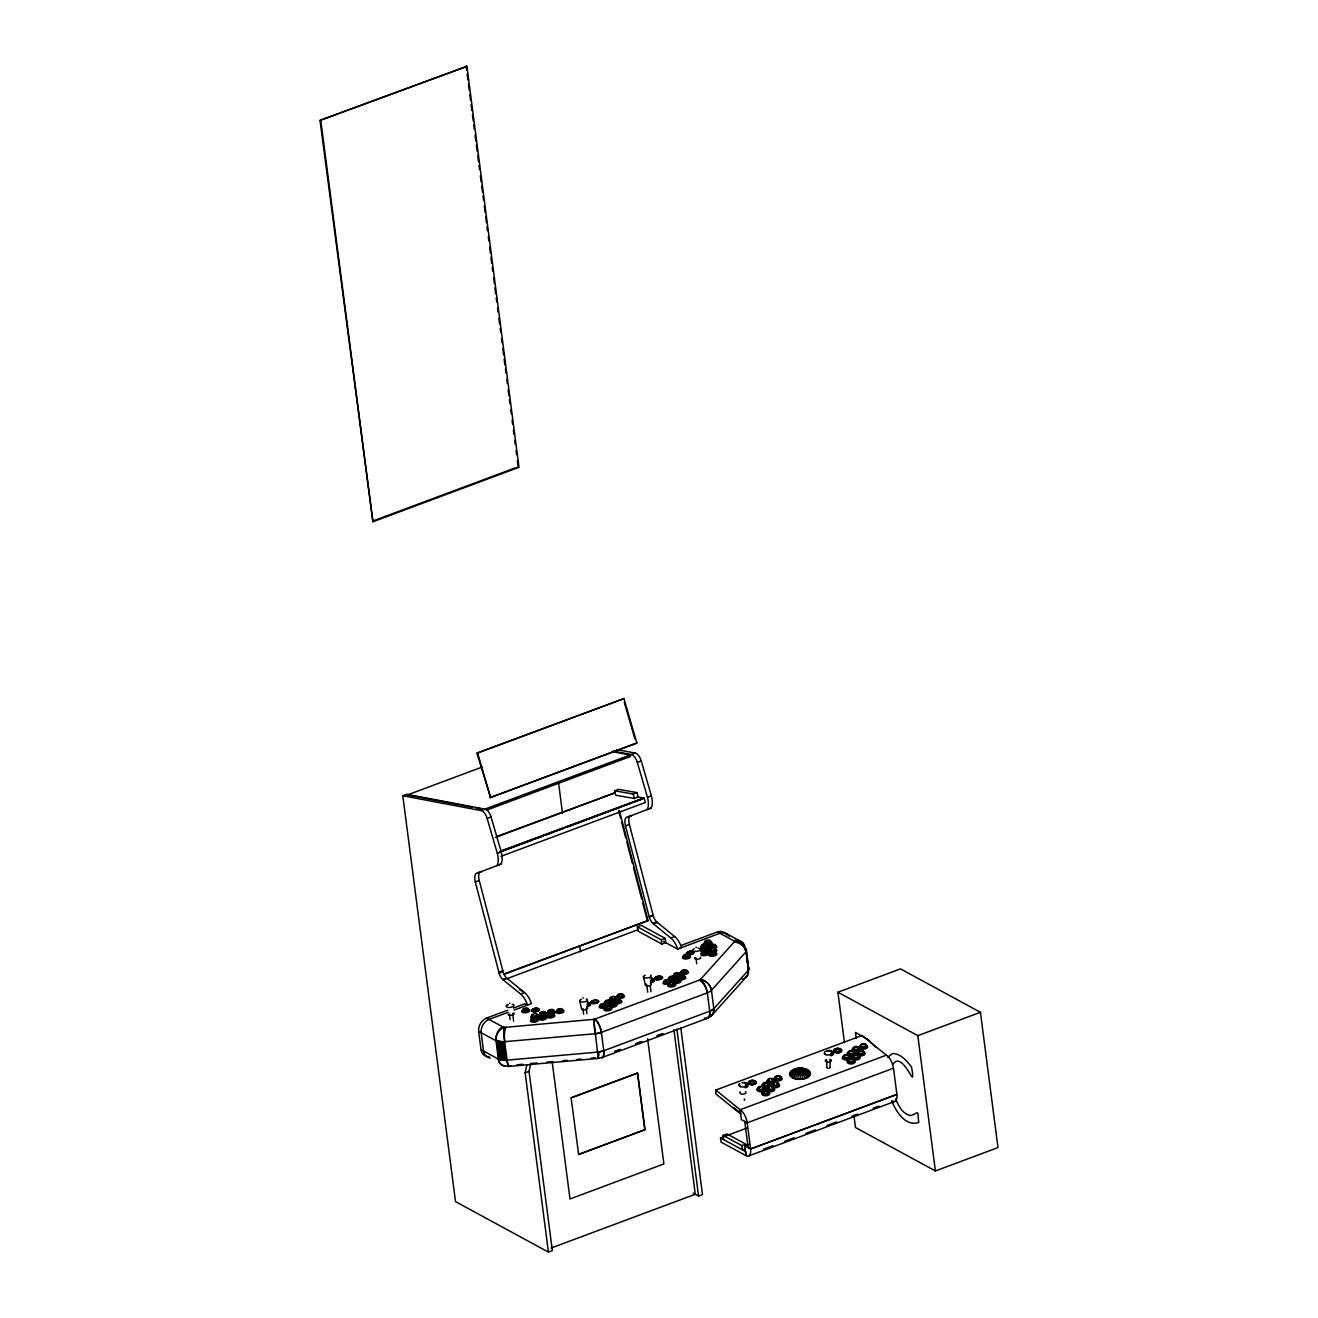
<?xml version="1.0" encoding="UTF-8"?>
<svg xmlns="http://www.w3.org/2000/svg" width="1318" height="1318" viewBox="0 0 1318 1318"><rect width="100%" height="100%" fill="white"/><g stroke="black" fill="none" stroke-linecap="round" stroke-linejoin="round"><path stroke-width="1.5" d="M744.472 978.351A11.104 9.144 41.9 0 0 748.41 970.18L747.833 966.407M790.059 1074.154C792.332 1066.526 807.011 1066.147 809.993 1073.396C807.736 1081.007 793.041 1081.403 790.059 1074.154A15.931 13.394 -3.5 0 1 809.993 1073.396M530.792 1063.395L529.045 1071.336L552.341 1250.634L548.42 1252.1L525.141 1072.803L526.887 1064.862M799.696 1068.387L800.356 1079.162M507.677 1010.181L486.523 1018.073A11.104 8.814 -61.5 0 0 478.665 1031.335L495.996 1040.742L503.097 1041.813L595.126 1033.74A14.004 5.733 -7.4 0 0 601.403 1032.373L707.338 992.849A14.004 5.733 -7.4 0 0 711.456 990.312L746.037 951.81L745.461 948.07L748.41 970.18L713.845 1008.665A11.088 8.765 47 0 1 706.712 1017.578M745.461 948.07A16.673 6.837 -7.4 0 1 746.202 951.448L746.037 951.81A11.104 9.144 41.9 0 0 734.736 941.316L717.453 931.925L680.928 945.517M695.822 947.312L696.596 947.362M509.588 1003.476L509.852 1003.113M892.418 1064.417L895.581 1061.517C906.257 1057.217 916.356 1094.121 911.496 1066.888C906.669 1060.924 900.787 1053.411 892.385 1053.543L887.854 1057.201M711.769 1015.387L746.317 976.918M742.314 1082.424L742.775 1082.803M582.918 997.808L583.363 998.055M827.836 1050.446L828.215 1050.858M704.553 1018.155L704.29 1018.27A11.071 5.849 66.4 0 0 709.71 1011.203A14.02 5.75 -7.4 0 0 713.829 1008.649L711.44 990.312A11.071 8.748 47.2 0 0 700.566 979.439L700.418 979.587A3.13 1.285 -7.4 0 1 699.644 980.065L699.38 980.18A11.071 5.816 66.5 0 1 707.321 992.849L709.71 1011.203A11.104 4.992 69.5 0 1 705.904 1018.204M503.031 971.695L499.127 973.145L475.304 881.94A9.918 4.448 69.5 0 1 477.429 873.06L500.955 864.114A15.783 7.084 69.5 0 0 501.252 851.906L491.054 816.946A8.27 3.707 69.5 0 0 484.909 809.12L406.718 794.293L402.797 795.742L455.517 1201.604L548.42 1252.1M627.582 817.028L631.487 815.562A9.918 4.448 69.5 0 0 629.378 824.442L653.399 916.34A7.924 3.559 69.5 0 0 656.479 921.743L674.635 936.505A13.592 6.112 69.5 0 1 681.538 947.576L677.617 949.042A13.592 6.112 69.5 0 0 670.73 937.955L652.575 923.193A7.924 3.559 69.5 0 1 649.477 917.789L625.457 825.892A9.918 4.448 69.5 0 1 627.582 817.028L651.108 808.066A15.783 7.084 69.5 0 0 651.405 795.858L641.207 760.898A8.27 3.707 69.5 0 0 635.062 753.072L617.022 749.645M320.01 120.383L466.918 66.345L518.979 467.28L372.912 521.763L320.01 120.383L466.918 66.345M373.999 520.594L516.228 467.544M476.918 753.188L623.925 698.622L636.874 743.023L490.593 797.588L476.918 753.188L623.925 698.622M482.372 766.977L407.427 794.935L472.009 807.176M489.868 797.588L636.874 743.023M402.797 795.742L481.004 810.57L630.169 755L630.515 756.466L486.408 810.224M613.117 751.112L631.157 754.522L635.062 753.072M481.004 810.57A8.27 3.707 69.5 0 1 487.133 818.396L491.054 816.946M631.157 754.522A8.27 3.707 69.5 0 1 637.286 762.364L641.207 760.898M614.666 790.8L618.57 789.35L637.121 792.612L638.192 797.028L634.288 798.494L615.737 795.215L614.666 790.8L633.2 794.062L637.121 792.612M496.589 836.617L614.748 792.909L495.403 837.408M500.692 851.033L643.2 798.263M499.506 851.873L644.222 798.098L645.293 802.514L500.939 856.354M499.868 851.939L644.222 798.098M499.588 852.235L532.307 840.044M536.162 838.594L541.929 836.452M545.784 835.019L553.478 832.136M557.333 830.702L563.099 828.544M566.954 827.111L609.295 811.311M613.15 809.878L620.844 807.011M624.699 805.578L630.465 803.42M634.32 801.987L642.014 799.12M651.108 808.066L647.187 809.532A15.783 7.084 69.5 0 0 647.484 797.324L651.405 795.858M500.955 864.114L497.034 865.564A15.783 7.084 69.5 0 0 497.331 853.356L501.252 851.906M477.429 873.06L481.35 871.61A9.918 4.448 69.5 0 0 479.225 880.49L503.245 972.371A7.924 3.559 69.5 0 0 506.326 977.775L524.498 992.553A13.592 6.112 69.5 0 1 531.385 1003.624L514.086 1010.066M475.304 881.94L479.225 880.49M625.457 825.892L629.378 824.442M502.801 970.773L498.879 972.239L499.324 973.837A7.924 3.559 69.5 0 0 502.422 979.241L520.577 994.003A13.592 6.112 69.5 0 1 527.464 1005.074L524.976 1003.739L513.443 1008.039M652.954 914.741L649.23 916.999L653.184 915.648M504.893 973.623L648.077 920.574L619.378 810.586M503.74 974.43L648.077 920.574M637.352 926.801L641.256 925.351L665.228 938.367L665.788 942.601L661.867 944.067L637.896 931.035L637.352 926.801L661.323 939.833L665.228 938.367M506.722 978.154L502.817 979.62L507.249 978.582M656.875 922.106L652.97 923.572L657.402 922.534M507.644 978.384L638.439 929.585M520.577 994.003L524.498 992.553M670.73 937.955L674.635 936.505M508.237 1012.257L489.077 1019.391A11.104 8.814 -61.5 0 0 481.169 1032.686L483.541 1051.056A11.104 8.814 -61.5 0 0 490.378 1058.008M525.141 1072.803L529.045 1071.336M635.803 1043.741L641.586 1041.582M635.853 1043.757L641.619 1041.599M601.98 1057.596L707.881 1018.089M844.476 1042.703L837.918 992.223L900.507 968.878L980.427 1012.306L997.99 1147.599L935.385 1170.944L855.481 1127.516L853.916 1115.39M571.287 1097.878L637.648 1073.116L645.013 1129.773L578.651 1154.519L571.089 1097.762L637.451 1073.017L644.799 1129.658L578.454 1154.42M715.789 1090.052L740.106 1109.74L740.667 1114.04L715.905 1093.989L715.789 1090.052L862.071 1035.487L886.371 1055.174A11.104 4.992 69.5 0 1 893.489 1068.206L896.883 1094.368A11.104 4.992 69.5 0 1 892.352 1101.14M837.918 992.223L917.822 1035.651L980.427 1012.306M893.489 1068.206L747.207 1122.804L741.391 1119.608L740.106 1109.74L886.371 1055.174M723.071 1135.391L726.992 1133.941L745.757 1144.139L741.836 1145.606L723.071 1135.391L723.615 1139.625M720.501 1137.928L745.527 1151.52L746.07 1155.705L744.785 1145.836L750.617 1148.999L896.883 1094.434L750.601 1148.934A11.104 4.992 69.5 0 1 746.07 1155.705L721.012 1142.08L720.501 1137.928L747.438 1127.879M744.785 1145.836L748.64 1144.403M745 1148.851L742.396 1149.823L741.836 1145.606M763.386 1149.23L773.023 1145.639M784.572 1141.339L794.194 1137.747M805.743 1133.447L815.364 1129.855M826.913 1125.539L836.535 1121.947M851.922 1116.214L857.705 1114.056M873.093 1108.306L878.875 1106.164M748.789 1155.902L895.054 1101.337M550.924 1248.113L695.278 1194.273L673.893 1029.622M693.219 1193.136L698.573 1196.052L702.494 1194.602L680.78 1027.529M595.061 1019.094L594.764 1019.193A3.13 1.285 -7.4 0 1 593.594 1019.457L598.323 1058.453L598.207 1057.563M525.618 1012.372L526.459 1012.24M551.023 1013.855L551.863 1013.74M559.771 1013.031L560.611 1012.916M534.713 1018.073L535.553 1017.941M550.644 1017.512L551.484 1017.397M542.439 1019.654L543.28 1019.539M534.268 1021.78L535.108 1021.648M478.648 1031.335L481.037 1049.688L498.336 1059.095A16.673 6.837 -7.4 0 0 506.194 1060.216L597.515 1052.126A14.004 5.733 -7.4 0 0 603.792 1050.726L709.71 1011.203A14.004 5.733 -7.4 0 0 713.829 1008.649A11.104 9.144 41.9 0 1 707.651 1017.677M516.788 1064.829L522.884 1064.252M530.857 1063.56L536.937 1062.983M546.954 1062.11L552.983 1061.567M563.033 1060.677L567.069 1060.265M577.103 1059.408L581.139 1059.013M591.172 1058.14L595.209 1057.744M508.468 1066.476L598.932 1058.354M745.972 951.81A10.989 9.72 24.2 0 0 734.324 942.156L734.439 941.975A5.964 2.455 -7.4 0 0 734.175 940.772L733.978 940.558A10.989 9.539 -46 0 1 744.851 946.538A11.104 8.814 -61.5 0 0 734.736 941.316L700.188 979.801L594.27 1019.308L503.871 1027.463A11.104 8.814 -61.5 0 0 495.996 1040.742L498.369 1059.095L507.117 1060.166M505.898 1027.447L505.338 1027.463A5.964 2.455 -7.4 0 1 502.735 1027.117L502.323 1026.986A10.989 7.562 -72.2 0 0 496.046 1040.726M637.039 796.83L643.118 797.901M611.997 751.557L630.169 755M476.045 807.934L484.118 809.466M495.996 1040.742L496.573 1040.94A16.673 6.837 -7.4 0 0 504.679 1041.879L507.101 1060.249A11.104 0.972 84.9 0 0 508.748 1065.554A11.104 8.814 -61.5 0 1 498.336 1059.095A10.989 7.562 -72.2 0 0 505.222 1065.718M726.745 933.819L741.54 941.859M663.399 941.381L677.567 949.092L719.957 933.276A11.104 8.814 -61.5 0 1 729.151 936.274M519.457 989.587L522.884 991.449M486.523 1018.073L503.871 1027.43A11.104 0.972 84.9 0 0 504.679 1041.879A10.989 2.883 89.6 0 1 505.881 1027.397M747.207 1122.804L744.752 1121.437L748.146 1147.599L750.601 1148.934L747.207 1122.804A11.104 4.992 69.5 0 0 740.106 1109.74M733.451 1107.384L739.662 1112.425M875.465 1047.052L868.167 1039.572L855.481 1032.455L856.255 1038.485M891.66 1100.777C895.894 1111.272 905.301 1126.758 918.728 1122.557C917.295 1108.685 919.503 1112.771 910.639 1115.588C902.55 1114.023 898.514 1105.818 895.663 1098.915M624.32 702.478L635.012 739.167M637.286 762.364L647.484 797.324M477.66 753.188L490.593 797.588M487.133 818.396L497.331 853.356M618.603 810.504L620.663 818.363M621.684 822.284L625.786 838.001M626.808 841.922L632.459 863.537M633.48 867.458L641.685 898.892M642.706 902.814L647.319 920.491M633.2 794.062L634.288 798.494M643.431 976.885L645.392 985.007M579.673 1000.889L581.6 1008.995M745.922 950.179L746.202 951.448M506.194 1060.216L506.392 1061.451M650.235 986.128L650.993 991.729M646.71 984.678L647.715 992.157M917.822 1035.651L935.385 1170.944M746.268 949.339L748.772 969.076M745.939 948.68L748.591 969.801M745.214 947.741L745.741 951.827M746.548 957.939L747.075 962.025M695.986 958.12L696.711 963.705M676.875 1028.979L698.573 1196.052M661.323 939.833L661.867 944.067M647.632 1038.798L663.893 1163.942L569.986 1198.985L552.16 1061.715M598.487 1051.484L598.965 1055.438M466.078 65.9L466.605 69.969M467.132 74.039L467.923 80.151M468.45 84.22L469.257 90.316M469.785 94.385L470.575 100.498M471.103 104.567L471.893 110.679M472.421 114.748L473.211 120.844M473.739 124.913L474.266 128.983M475.057 135.095L475.864 141.207M476.391 145.277L477.182 151.372M477.709 155.442L478.5 161.554M479.027 165.623L479.554 169.692M480.345 175.805L481.136 181.9M481.68 185.97L482.47 192.082M482.998 196.151L483.525 200.221M484.316 206.316L485.106 212.429M485.634 216.498L486.424 222.61M486.952 226.68L487.495 230.749M488.286 236.845L488.813 240.914M489.604 247.026L490.395 253.138M490.922 257.208L491.713 263.303M492.24 267.373L492.767 271.442M493.575 277.554L494.365 283.667M494.893 287.736L495.683 293.832M496.211 297.901L496.738 301.97M497.529 308.082L498.056 312.152M498.847 318.264L499.654 324.36M500.181 328.429L500.708 332.498M501.499 338.611L502.026 342.68M502.817 348.776L503.608 354.888M504.135 358.957L504.926 365.07M505.453 369.139L505.997 373.208M506.787 379.304L507.315 383.373M508.105 389.485L508.896 395.598M509.423 399.667L509.951 403.736M510.741 409.832L511.269 413.901M512.076 420.014L512.603 424.083M513.394 430.195L513.921 434.265M514.712 440.36L515.239 444.43M516.03 450.542L516.557 454.611M517.348 460.723L518.155 466.819M558.519 782.53L562.489 813.124M579.706 945.698L580.497 951.81M586.197 1008.254L586.922 1013.839M582.918 1008.665L583.643 1014.267M512.653 1013.707L513.625 1021.153M509.374 1013.987L510.099 1019.588M503.921 1041.83L506.293 1060.183M503.097 1041.813L505.486 1060.166M502.306 1041.797L504.679 1060.15M501.515 1041.747L503.888 1060.1M500.741 1041.681L503.13 1060.034M499.983 1041.599L502.372 1059.952M499.258 1041.5L501.647 1059.853M498.55 1041.385L500.939 1059.738M497.874 1041.253L500.247 1059.606M497.216 1041.105L499.604 1059.458M498.978 1059.277L496.491 1039.622M320.834 120.844L372.912 521.763M829.928 1059.392L830.142 1067.316M826.617 1059.557L826.847 1067.481M743.385 978.846A11.104 9.144 41.9 0 1 742.199 979.192M717.453 931.925A11.104 8.814 -61.5 0 1 726.646 934.907M489.06 1056.657A11.104 8.814 -61.5 0 1 481.037 1049.688M747.932 966.407A16.673 6.837 -7.4 0 1 748.327 970.18M748.262 970.18A10.989 9.671 26.2 0 1 743.072 979.389M510.807 1065.587A10.989 2.867 89.6 0 1 507.035 1060.183M601.832 1057.679A11.071 4.251 71.8 0 0 603.776 1050.71L601.37 1032.323A11.071 4.267 71.8 0 0 595.061 1019.078M707.338 992.849A11.104 4.992 69.5 0 0 700.22 979.818A11.104 9.144 41.9 0 1 711.473 990.296M600.003 1057.711A11.104 4.992 69.5 0 0 603.809 1050.71A14.004 5.733 -7.4 0 1 597.515 1052.126A11.104 0.972 84.9 0 0 599.146 1057.893M588.602 1002.751A3.246 1.334 -7.4 0 1 587.4 1005.156M588.289 1002.932A2.784 1.137 -7.4 0 1 587.268 1004.991M588.438 1003.295A4.102 1.68 -7.4 0 1 590.53 1004.942A4.102 1.68 -7.4 0 1 586.741 1006.672M586.922 1001.96A2.784 1.137 -7.4 0 1 589.08 1002.784A2.784 1.137 -7.4 0 1 587.153 1004.135M592.919 1000.889A3.509 1.433 -7.4 0 1 598.257 1001.35A3.509 1.433 -7.4 0 1 593.759 1003.41A3.509 1.433 -7.4 0 1 592.227 1001.202M611.964 1003.558A2.784 1.137 -7.4 0 1 615.539 1004.316A2.784 1.137 -7.4 0 1 611.733 1005.749A2.784 1.137 -7.4 0 1 610.761 1004.019A4.102 1.68 -7.4 0 0 610.959 1001.466M614.798 1003.888A4.102 1.68 -7.4 0 1 615.918 1006.408A4.102 1.68 -7.4 0 1 609.493 1006.87M608.85 1006.095A4.102 1.68 -7.4 0 1 609.311 1005.206M609.921 1004.777A4.102 1.68 -7.4 0 1 610.728 1004.398M622.706 994.843A2.784 1.137 -7.4 0 1 621.865 996.523A2.784 1.137 -7.4 0 1 618.06 996.589A2.784 1.137 -7.4 0 1 618.9 994.909M620.234 994.398A3.246 1.334 -7.4 0 1 623.463 995.782A3.246 1.334 -7.4 0 1 618.422 997.001A3.246 1.334 -7.4 0 1 618.636 994.777M622.393 995.041A4.102 1.68 -7.4 0 1 623.744 997.413A4.102 1.68 -7.4 0 1 617.516 998.204A4.102 1.68 -7.4 0 1 618.323 995.551M620.086 1000.181A2.784 1.137 -7.4 0 1 619.246 1001.845A2.784 1.137 -7.4 0 1 615.44 1001.911A2.784 1.137 -7.4 0 1 616.28 1000.23M619.938 999.818A3.246 1.334 -7.4 0 1 619.938 1001.795A3.246 1.334 -7.4 0 1 615.193 1002.141A3.246 1.334 -7.4 0 1 616.017 1000.098M617.615 999.719A3.246 1.334 -7.4 0 1 619.246 999.687M619.773 1000.362A4.102 1.68 -7.4 0 1 621.322 1002.603A4.102 1.68 -7.4 0 1 615.424 1003.673A4.102 1.68 -7.4 0 1 614.896 1001.252M614.929 997.446A2.784 1.137 -7.4 0 1 614.748 999.225A2.784 1.137 -7.4 0 1 610.613 999.291A2.784 1.137 -7.4 0 1 612.227 997.495M614.55 997.149A3.246 1.334 -7.4 0 1 615.457 999.143A3.246 1.334 -7.4 0 1 610.349 999.522A3.246 1.334 -7.4 0 1 612.096 997.331M615.078 997.808A4.102 1.68 -7.4 0 1 616.808 999.901M616.198 1000.329A4.102 1.68 -7.4 0 1 611.321 1001.219M610.448 1001.054A4.102 1.68 -7.4 0 1 611.964 998.039M604.385 1004.316A2.784 1.137 -7.4 0 1 604.978 1006.128A2.784 1.137 -7.4 0 1 600.563 1006.194A2.784 1.137 -7.4 0 1 602.985 1004.349M604.6 1004.135A3.246 1.334 -7.4 0 1 605.291 1006.227A3.246 1.334 -7.4 0 1 600.135 1006.309A3.246 1.334 -7.4 0 1 602.969 1004.151M604.122 1004.744A4.102 1.68 -7.4 0 1 607.219 1006.441M606.247 1007.314A4.102 1.68 -7.4 0 1 600.497 1008.039A4.102 1.68 -7.4 0 1 600.25 1005.683M602.013 1005.024A4.102 1.68 -7.4 0 1 603.067 1004.827M609.674 1007.018A2.784 1.137 -7.4 0 1 609.509 1008.797A2.784 1.137 -7.4 0 1 605.374 1008.863A2.784 1.137 -7.4 0 1 606.988 1007.067M609.311 1006.721A3.246 1.334 -7.4 0 1 610.201 1008.715A3.246 1.334 -7.4 0 1 605.094 1009.094A3.246 1.334 -7.4 0 1 606.84 1006.903M609.822 1007.38A4.102 1.68 -7.4 0 1 611.19 1009.769A4.102 1.68 -7.4 0 1 604.962 1010.56A4.102 1.68 -7.4 0 1 605.769 1007.908M586.181 998.912A3.921 1.598 -7.4 0 1 586.197 1001.301A3.921 1.598 -7.4 0 1 580.48 1001.713A3.921 1.598 -7.4 0 1 581.469 999.258M587.185 1007.66A3.048 1.252 -7.4 0 1 584.764 1009.852A3.048 1.252 -7.4 0 1 581.93 1008.319M607.252 1000.988A2.784 1.137 -7.4 0 1 610.844 1001.647A2.784 1.137 -7.4 0 1 607.483 1003.179A2.784 1.137 -7.4 0 1 605.637 1001.729M606.346 1001.054A3.246 1.334 -7.4 0 1 611.288 1001.482A3.246 1.334 -7.4 0 1 607.12 1003.377A3.246 1.334 -7.4 0 1 605.703 1001.35M610.827 1004.036A4.102 1.68 -7.4 0 1 604.781 1004.3M604.155 1003.525A4.102 1.68 -7.4 0 1 606.033 1001.828M688.902 955.105A3.246 1.334 -7.4 0 1 688.309 957.049A3.246 1.334 -7.4 0 1 683.778 957.296A3.246 1.334 -7.4 0 1 684.371 955.352M685.92 954.907A3.246 1.334 -7.4 0 1 688.309 954.924M688.952 955.616A4.102 1.68 -7.4 0 1 689.709 957.906A4.102 1.68 -7.4 0 1 683.993 958.829A4.102 1.68 -7.4 0 1 683.235 956.538M683.993 956.143A4.102 1.68 -7.4 0 1 684.915 955.83M688.523 955.27A2.784 1.137 -7.4 0 1 688.012 956.934A2.784 1.137 -7.4 0 1 684.157 957.132A2.784 1.137 -7.4 0 1 684.652 955.468M714.834 948.96A2.784 1.137 -7.4 0 1 714.34 950.607A2.784 1.137 -7.4 0 1 710.468 950.822A2.784 1.137 -7.4 0 1 710.979 949.158M715.213 948.795A3.246 1.334 -7.4 0 1 714.389 950.838A3.246 1.334 -7.4 0 1 709.792 950.822A3.246 1.334 -7.4 0 1 711.407 948.779M716.547 949.85A4.102 1.68 -7.4 0 1 714.34 952.304M711.226 952.634A4.102 1.68 -7.4 0 1 709.562 950.229M715.262 949.29A4.102 1.68 -7.4 0 1 716.004 949.52M698.062 948.136A3.921 1.598 -7.4 0 1 699.858 950.294A3.921 1.598 -7.4 0 1 693.96 951.266A3.921 1.598 -7.4 0 1 694.207 948.762M700.451 957.214A3.048 1.252 -7.4 0 1 697.255 959.29A3.048 1.252 -7.4 0 1 695.229 957.494M702.856 945.022A2.784 1.137 -7.4 0 0 702.675 946.785A2.784 1.137 -7.4 0 0 706.876 946.11A2.784 1.137 -7.4 0 0 705.591 944.578A4.102 1.68 -7.4 0 0 711.456 943.507A4.102 1.68 -7.4 0 0 709.479 941.316M705.773 944.38A3.246 1.334 -7.4 0 1 707.107 946.291A3.246 1.334 -7.4 0 1 701.983 946.835A3.246 1.334 -7.4 0 1 703.301 944.644M706.234 945.039A4.102 1.68 -7.4 0 1 708.705 946.555A4.102 1.68 -7.4 0 1 705.212 948.383M703.12 948.499A4.102 1.68 -7.4 0 1 700.599 947.197A4.102 1.68 -7.4 0 1 703.12 945.368M707.156 952.37A4.102 1.68 -7.4 0 1 707.156 955.056A4.102 1.68 -7.4 0 1 700.929 955.023M700.912 953.738A4.102 1.68 -7.4 0 1 702.197 952.898M705.212 952.239A4.102 1.68 -7.4 0 1 706.234 952.239M693.4 953.26A3.509 1.433 -7.4 0 1 688.441 954.496A3.509 1.433 -7.4 0 1 687.403 952.469M688.062 952.123A3.509 1.433 -7.4 0 1 693.4 952.14M693.943 952.848A3.822 1.565 -7.4 0 1 688.144 954.594A3.822 1.565 -7.4 0 1 688.144 951.942A3.822 1.565 -7.4 0 1 693.943 952.436M709.974 941.085A2.784 1.137 -7.4 0 1 709.068 942.897A2.784 1.137 -7.4 0 1 705.163 942.65A2.784 1.137 -7.4 0 1 707.436 940.92M709.759 940.739A3.246 1.334 -7.4 0 1 709.759 942.864A3.246 1.334 -7.4 0 1 704.817 942.848A3.246 1.334 -7.4 0 1 707.371 940.739M704.702 944.413A4.102 1.68 -7.4 0 1 705.443 941.958M706.366 941.645A4.102 1.68 -7.4 0 1 707.387 941.414M704.191 948.268A2.784 1.137 -7.4 0 1 707.239 949.322A2.784 1.137 -7.4 0 1 703.071 950.492A2.784 1.137 -7.4 0 1 702.873 948.63M707.156 948.779A4.102 1.68 -7.4 0 1 707.436 951.332A4.102 1.68 -7.4 0 1 701.258 951.662A4.102 1.68 -7.4 0 1 703.12 948.993M714.867 952.568A2.784 1.137 -7.4 0 1 714.356 954.232A2.784 1.137 -7.4 0 1 710.484 954.43A2.784 1.137 -7.4 0 1 710.995 952.766M715.312 952.502A2.784 1.137 -7.4 0 1 710.896 953.738A2.784 1.137 -7.4 0 1 711.506 951.711A2.784 1.137 -7.4 0 1 715.312 952.502A3.246 1.334 -7.4 0 1 714.653 954.347A3.246 1.334 -7.4 0 1 710.122 954.594A3.246 1.334 -7.4 0 1 710.715 952.65M712.247 952.206A3.246 1.334 -7.4 0 1 714.636 952.222M715.279 952.914A4.102 1.68 -7.4 0 1 716.036 955.204A4.102 1.68 -7.4 0 1 710.336 956.127A4.102 1.68 -7.4 0 1 709.578 953.837M710.336 953.441A4.102 1.68 -7.4 0 1 711.242 953.128M713.648 945.088A2.784 1.137 -7.4 0 1 714.636 946.818A2.784 1.137 -7.4 0 1 710.155 947.049A2.784 1.137 -7.4 0 1 712.231 945.154M713.829 944.891A3.246 1.334 -7.4 0 1 714.982 946.901A3.246 1.334 -7.4 0 1 709.743 947.181A3.246 1.334 -7.4 0 1 712.181 944.973M713.252 945.55A4.102 1.68 -7.4 0 1 716.663 946.406A4.102 1.68 -7.4 0 1 715.213 948.35M711.176 949.009A4.102 1.68 -7.4 0 1 708.656 947.724A4.102 1.68 -7.4 0 1 711.176 945.879M650.153 978.055A2.784 1.137 -7.4 0 1 653.036 978.846A2.784 1.137 -7.4 0 1 650.4 980.328M651.652 978.879A2.784 1.137 -7.4 0 1 653.085 979.999A2.784 1.137 -7.4 0 1 650.515 981.169M651.883 978.681A3.246 1.334 -7.4 0 1 653.547 979.982A3.246 1.334 -7.4 0 1 650.532 981.366M651.389 979.307A4.102 1.68 -7.4 0 1 654.568 980.773A4.102 1.68 -7.4 0 1 650.697 982.734M668.836 980.543A2.784 1.137 -7.4 0 1 668.654 982.322A2.784 1.137 -7.4 0 1 664.519 982.388A2.784 1.137 -7.4 0 1 666.134 980.592M669.149 980.361A3.246 1.334 -7.4 0 1 668.934 982.454A3.246 1.334 -7.4 0 1 664.107 982.52A3.246 1.334 -7.4 0 1 665.985 980.427M668.967 980.905A4.102 1.68 -7.4 0 1 671.076 982.553M664.915 981.432A4.102 1.68 -7.4 0 0 663.975 984.035A4.102 1.68 -7.4 0 0 670.104 983.426A2.784 1.137 -7.4 0 0 669.643 985.172A2.784 1.137 -7.4 0 0 673.86 984.645A2.784 1.137 -7.4 0 0 672.938 983.03M674.19 980.411A2.784 1.137 -7.4 0 0 676.282 981.861A2.784 1.137 -7.4 0 0 679.33 980.147A2.784 1.137 -7.4 0 0 675.162 979.884A4.102 1.68 -7.4 0 0 673.943 977.429M679.528 980.164A4.102 1.68 -7.4 0 1 679.396 982.717A4.102 1.68 -7.4 0 1 673.35 982.981M672.888 982.635A4.102 1.68 -7.4 0 1 673.778 980.889M686.101 970.789A2.784 1.137 -7.4 0 1 686.266 972.387A2.784 1.137 -7.4 0 1 682.378 972.882A2.784 1.137 -7.4 0 1 682.197 971.284M684.108 970.707A2.784 1.137 -7.4 0 1 685.508 970.691M683.268 970.658A3.246 1.334 -7.4 0 1 687.469 971.547A3.246 1.334 -7.4 0 1 683.004 973.211A3.246 1.334 -7.4 0 1 681.851 971.185M686.25 971.152A4.102 1.68 -7.4 0 1 687.601 973.541A4.102 1.68 -7.4 0 1 681.373 974.331A4.102 1.68 -7.4 0 1 682.18 971.663M683.482 976.111A2.784 1.137 -7.4 0 1 683.647 977.709A2.784 1.137 -7.4 0 1 679.759 978.203A2.784 1.137 -7.4 0 1 679.577 976.605M679.231 976.506A3.246 1.334 -7.4 0 0 680.385 978.533A3.246 1.334 -7.4 0 0 684.833 976.869A3.246 1.334 -7.4 0 0 680.632 975.979A4.102 1.68 -7.4 0 0 679.791 974.084M683.614 976.473A4.102 1.68 -7.4 0 1 684.981 978.862A4.102 1.68 -7.4 0 1 678.754 979.636A4.102 1.68 -7.4 0 1 679.561 976.984M679.544 973.986A2.784 1.137 -7.4 0 1 677.979 975.567A2.784 1.137 -7.4 0 1 674.47 975.419A2.784 1.137 -7.4 0 1 675.442 973.804M679.643 973.607A3.246 1.334 -7.4 0 1 678.655 975.567A3.246 1.334 -7.4 0 1 674.19 975.633A3.246 1.334 -7.4 0 1 675.178 973.673M676.777 973.294A3.246 1.334 -7.4 0 1 679.099 973.392M679.248 976.819A4.102 1.68 -7.4 0 1 673.366 976.753A4.102 1.68 -7.4 0 1 675.821 974.15M650.581 975.155A3.921 1.582 -7.7 0 1 649.395 977.478A3.921 1.582 -7.7 0 1 644.024 977.594A3.921 1.582 -7.7 0 1 645.227 975.271M650.466 983.459A3.048 1.236 -7.7 0 1 650.647 985.189A3.048 1.236 -7.7 0 1 646.364 985.749A3.048 1.236 -7.7 0 1 646.182 984.019M673.152 982.833A3.246 1.334 -7.4 0 1 674.239 984.727A3.246 1.334 -7.4 0 1 669.297 985.353A3.246 1.334 -7.4 0 1 669.939 983.244M675.689 984.266A4.102 1.68 -7.4 0 1 670.928 986.951A4.102 1.68 -7.4 0 1 668.803 984.381M669.61 984.019A4.102 1.68 -7.4 0 1 670.582 983.722M672.674 983.459A4.102 1.68 -7.4 0 1 675.228 983.92M674.256 980.328A4.102 1.68 -7.4 0 1 668.638 980.411M668.193 980.065A4.102 1.68 -7.4 0 1 669.874 977.94M512.142 1004.201A3.921 1.598 -7.4 0 1 513.328 1006.309A3.921 1.598 -7.4 0 1 507.957 1007.38A3.921 1.598 -7.4 0 1 506.771 1005.272M507.414 1004.876A3.921 1.598 -7.4 0 1 508.254 1004.547M513.345 1012.916A3.048 1.252 -7.4 0 1 512.142 1015.074A3.048 1.252 -7.4 0 1 508.073 1014.283M527.661 1008.995A2.784 1.137 -7.4 0 1 527.48 1010.642A2.784 1.137 -7.4 0 1 523.592 1010.988A2.784 1.137 -7.4 0 1 523.757 1009.341M525.025 1008.929A2.784 1.137 -7.4 0 1 527.101 1008.863M527.941 1009.341A4.102 1.68 -7.4 0 1 529.193 1011.549A4.102 1.68 -7.4 0 1 523.559 1012.669A4.102 1.68 -7.4 0 1 522.323 1010.461M523.015 1010.066A4.102 1.68 -7.4 0 1 523.872 1009.703M537.167 1014.893A2.784 1.137 -7.4 0 1 536.195 1016.507A2.784 1.137 -7.4 0 1 532.521 1016.623A2.784 1.137 -7.4 0 1 532.851 1015.041M537.101 1014.53A3.246 1.334 -7.4 0 1 536.69 1016.54A3.246 1.334 -7.4 0 1 531.994 1016.705A3.246 1.334 -7.4 0 1 533.23 1014.662M537.036 1015.058A4.102 1.68 -7.4 0 1 538.864 1016.573A4.102 1.68 -7.4 0 1 535.734 1018.27M532.11 1015.766A4.102 1.68 -7.4 0 0 532.67 1018.369A3.246 1.334 -7.4 0 0 532.324 1020.676A3.246 1.334 -7.4 0 0 537.431 1019.358A3.246 1.334 -7.4 0 0 533.592 1018.171M560.611 1009.473A2.784 1.137 -7.4 0 1 561.962 1011.12A2.784 1.137 -7.4 0 1 557.448 1011.516A2.784 1.137 -7.4 0 1 559.178 1009.604A3.246 1.334 -7.4 0 0 557.053 1011.664A3.246 1.334 -7.4 0 0 562.341 1011.203A3.246 1.334 -7.4 0 0 560.743 1009.275M563.511 1010.511A4.102 1.68 -7.4 0 1 561.781 1012.982A4.102 1.68 -7.4 0 1 556.295 1012.85A4.102 1.68 -7.4 0 1 558.025 1010.379M561.139 1009.934A4.102 1.68 -7.4 0 1 562.901 1010.214M535.767 1018.27A2.784 1.137 -7.4 0 1 536.311 1019.951A2.784 1.137 -7.4 0 1 532.093 1020.33A2.784 1.137 -7.4 0 1 533.016 1018.517M535.652 1018.682A4.102 1.68 -7.4 0 1 537.645 1021.104A4.102 1.68 -7.4 0 1 530.989 1021.697A4.102 1.68 -7.4 0 1 533.543 1018.863M538.65 1009.11A3.509 1.433 -7.4 0 1 535.701 1011.549A3.509 1.433 -7.4 0 1 532.324 1009.918A3.509 1.433 -7.4 0 1 538.123 1008.863M553.082 1010.478A2.784 1.137 -7.4 0 1 552.901 1012.125A2.784 1.137 -7.4 0 1 549.013 1012.471A2.784 1.137 -7.4 0 1 549.178 1010.84M550.347 1010.247A3.246 1.334 -7.4 0 1 554.235 1011.318A3.246 1.334 -7.4 0 1 549.54 1012.834A3.246 1.334 -7.4 0 1 548.865 1010.725M553.362 1010.84A4.102 1.68 -7.4 0 1 555.059 1012.586A4.102 1.68 -7.4 0 1 550.99 1014.201M548.98 1014.152A4.102 1.68 -7.4 0 1 547.744 1011.96M548.42 1011.549A4.102 1.68 -7.4 0 1 549.293 1011.203M542.588 1016.129A2.784 1.137 -7.4 0 0 539.82 1017.908A2.784 1.137 -7.4 0 0 544.136 1018.007A2.784 1.137 -7.4 0 0 543.939 1016.162A4.102 1.68 -7.4 0 0 545.998 1013.147M543.428 1015.898A3.246 1.334 -7.4 0 1 544.845 1017.924A3.246 1.334 -7.4 0 1 539.474 1018.122A3.246 1.334 -7.4 0 1 542.604 1015.931M543.823 1016.557A4.102 1.68 -7.4 0 1 546.196 1018.699A4.102 1.68 -7.4 0 1 540.116 1019.901A4.102 1.68 -7.4 0 1 539.853 1017.348M541.714 1016.738A4.102 1.68 -7.4 0 1 542.769 1016.59M542.818 1016.326A4.102 1.68 -7.4 0 1 539.029 1015.404A4.102 1.68 -7.4 0 1 541.121 1013.311M549.392 1014.25A2.784 1.137 -7.4 0 1 553.412 1014.794A2.784 1.137 -7.4 0 1 549.606 1016.31A2.784 1.137 -7.4 0 1 548.799 1014.498M552.983 1014.498A4.102 1.68 -7.4 0 1 553.791 1016.985A4.102 1.68 -7.4 0 1 547.563 1017.529A4.102 1.68 -7.4 0 1 548.914 1014.86M797.126 1068.667A15.931 3.707 79.6 0 1 802.926 1078.882M794.754 1069.293A15.931 6.92 70.4 0 1 805.298 1078.256M797.769 1079.08A15.931 3.229 -83.9 0 1 802.283 1068.47M795.331 1078.618A15.931 6.491 -74.9 0 1 804.721 1068.914M793.222 1077.844A15.931 9.292 -64 0 1 806.83 1069.705M791.558 1076.79A15.931 11.483 -49.6 0 1 808.494 1070.76M790.487 1075.521A15.931 12.883 -29.6 0 1 809.565 1072.012M790.322 1072.737A15.931 12.999 23.1 0 1 809.73 1074.813M791.228 1071.402A15.931 11.73 44 0 1 808.824 1076.147M792.744 1070.232A15.931 9.654 59.1 0 1 807.308 1077.317M827.457 1050.94A2.784 1.516 -1.2 0 1 831.642 1050.907A2.784 1.516 -1.2 0 1 831.048 1053.181M831.065 1053.955A2.784 1.516 -1.2 0 0 830.801 1051.336A3.921 2.125 -1.6 0 1 829.681 1054.878A3.921 2.125 -1.6 0 1 824.228 1052.967A3.921 2.125 -1.6 0 1 829.912 1051.039M831.411 1051.616A4.102 2.241 -1.2 0 1 833.651 1053.757A4.102 2.241 -1.2 0 1 830.851 1055.767M825.678 1054.416A4.102 2.241 -1.2 0 1 825.48 1053.84M828.528 1051.023A3.246 1.779 -1.2 0 1 832.482 1051.896A3.246 1.779 -1.2 0 1 831.328 1054.169M845.464 1055.356A2.784 1.516 -1.2 0 0 843.866 1057.547A2.784 1.516 -1.2 0 0 848.034 1057.959A2.784 1.516 -1.2 0 0 848.182 1055.636A4.102 2.241 -1.2 0 1 849.995 1058.7A4.102 2.241 -1.2 0 1 844.492 1059.771A4.102 2.241 -1.2 0 1 842.68 1056.772M847.787 1055.174A3.246 1.779 -1.2 0 1 848.743 1057.942A3.246 1.779 -1.2 0 1 843.602 1057.81A3.246 1.779 -1.2 0 1 845.316 1055.108M846.14 1055.01A3.246 1.779 -1.2 0 1 846.996 1055.043M843.289 1056.278A4.102 2.241 -1.2 0 1 845.069 1055.619M857.326 1055.389A2.784 1.516 -1.2 0 1 858.298 1057.646A2.784 1.516 -1.2 0 1 854.048 1057.827A2.784 1.516 -1.2 0 1 854.542 1055.504M857.54 1055.141A3.246 1.779 -1.2 0 1 858.084 1058.14A3.246 1.779 -1.2 0 1 852.894 1057.217A3.246 1.779 -1.2 0 1 856.733 1055.01M856.931 1055.487A4.102 2.241 -1.2 0 1 859.567 1058.832A4.102 2.241 -1.2 0 1 852.861 1059.145A4.102 2.241 -1.2 0 1 854.805 1055.586M865.366 1044.795A2.784 1.516 -1.2 0 1 865.58 1046.937A2.784 1.516 -1.2 0 1 861.659 1047.118A2.784 1.516 -1.2 0 1 861.445 1044.96M862.647 1044.515A2.784 1.516 -1.2 0 1 864.756 1044.564M861.725 1044.482A3.246 1.779 -1.2 0 1 866.733 1045.652A3.246 1.779 -1.2 0 1 862.565 1047.662A3.246 1.779 -1.2 0 1 861.082 1044.795M865.382 1044.861A4.102 2.241 -1.2 0 1 866.799 1048.189A4.102 2.241 -1.2 0 1 860.539 1048.469A4.102 2.241 -1.2 0 1 861.28 1045.042M860.127 1051.253A2.784 1.516 -1.2 0 0 858.545 1053.444A2.784 1.516 -1.2 0 0 862.713 1053.856A2.784 1.516 -1.2 0 0 862.845 1051.533A4.102 2.241 -1.2 0 1 864.064 1055.092A4.102 2.241 -1.2 0 1 857.59 1054.911A4.102 2.241 -1.2 0 1 859.748 1051.517M857.441 1047.365A2.784 1.516 -1.2 0 1 858.413 1049.622A2.784 1.516 -1.2 0 1 854.163 1049.82A2.784 1.516 -1.2 0 1 854.674 1047.497M855.184 1047.069A3.246 1.779 -1.2 0 1 859.418 1048.914A3.246 1.779 -1.2 0 1 854.476 1050.281A3.246 1.779 -1.2 0 1 854.41 1047.283M857.046 1047.48A4.102 2.241 -1.2 0 1 859.863 1050.644A4.102 2.241 -1.2 0 1 853.471 1051.402M852.779 1050.973A4.102 2.241 -1.2 0 1 854.937 1047.579M829.714 1067.959A1.647 0.89 -1.6 0 1 829.006 1068.239M827.737 1068.206A1.647 0.89 -1.6 0 1 827.111 1067.909M830.9 1059.639A3.048 1.647 -1.6 0 1 828.511 1062.242A3.048 1.647 -1.6 0 1 825.628 1059.903M852.4 1059.425A2.784 1.516 -1.2 0 1 853.356 1061.682A2.784 1.516 -1.2 0 1 849.105 1061.88A2.784 1.516 -1.2 0 1 849.616 1059.557M851.807 1059.046A3.246 1.779 -1.2 0 1 854.048 1061.567A3.246 1.779 -1.2 0 1 848.973 1062.16A3.246 1.779 -1.2 0 1 849.369 1059.342M852.005 1059.54A4.102 2.241 -1.2 0 1 854.641 1062.868A4.102 2.241 -1.2 0 1 847.935 1063.181A4.102 2.241 -1.2 0 1 849.879 1059.623M853.57 1051.912A2.784 1.516 -1.2 0 1 852.96 1053.955A2.784 1.516 -1.2 0 1 849.22 1053.856A2.784 1.516 -1.2 0 1 849.187 1051.797M853.421 1051.418A3.246 1.779 -1.2 0 1 853.471 1054.054A3.246 1.779 -1.2 0 1 848.693 1053.922A3.246 1.779 -1.2 0 1 849.467 1051.319M850.242 1051.105A3.246 1.779 -1.2 0 1 852.713 1051.171M853.125 1051.698A4.102 2.241 -1.2 0 1 854.542 1055.026A4.102 2.241 -1.2 0 1 848.281 1055.306A4.102 2.241 -1.2 0 1 849.023 1051.879M744.472 1099.344A1.647 0.89 -1.6 0 1 744.291 1099.789M744.851 1083.511A4.102 2.224 -1.6 0 1 748.097 1085.505A4.102 2.224 -1.6 0 1 745.28 1087.778M745.313 1083.264A3.921 2.125 -1.6 0 1 745.626 1086.263A3.921 2.125 -1.6 0 1 740.09 1086.526A4.102 2.224 -1.6 0 1 740.008 1085.324M745.461 1083.149A3.246 1.763 -1.6 0 1 747.224 1084.829A3.246 1.763 -1.6 0 1 745 1086.411M745.247 1083.396A2.784 1.499 -1.6 0 1 745.51 1085.983M742.446 1082.737A2.784 1.499 -1.6 0 1 746.285 1083.099A2.784 1.499 -1.6 0 1 745.477 1085.192M771.854 1087.218A2.784 1.499 -1.6 0 1 772.826 1089.442A2.784 1.499 -1.6 0 1 768.575 1089.64A2.784 1.499 -1.6 0 1 769.086 1087.35M772.068 1086.971A3.246 1.763 -1.6 0 1 773.205 1089.591A3.246 1.763 -1.6 0 1 768.229 1089.821A3.246 1.763 -1.6 0 1 768.822 1087.136M771.475 1087.334A4.102 2.224 -1.6 0 1 774.111 1090.629A4.102 2.224 -1.6 0 1 767.405 1090.958A4.102 2.224 -1.6 0 1 769.35 1087.449M779.3 1076.493A2.784 1.499 -1.6 0 1 780.108 1078.816A2.784 1.499 -1.6 0 1 775.725 1078.734A2.784 1.499 -1.6 0 1 777.175 1076.444M779.515 1076.262A3.246 1.763 -1.6 0 1 780.47 1078.981A3.246 1.763 -1.6 0 1 775.33 1078.882A3.246 1.763 -1.6 0 1 777.027 1076.213M777.867 1076.098A3.246 1.763 -1.6 0 1 778.707 1076.131M779.926 1076.79A4.102 2.224 -1.6 0 1 781.129 1080.233A4.102 2.224 -1.6 0 1 774.638 1080.085A4.102 2.224 -1.6 0 1 776.796 1076.724M776.796 1083.165A2.784 1.499 -1.6 0 1 777.752 1085.389A2.784 1.499 -1.6 0 1 773.501 1085.604A2.784 1.499 -1.6 0 1 774.012 1083.297M777.01 1082.935A3.246 1.763 -1.6 0 1 777.949 1085.653A3.246 1.763 -1.6 0 1 772.809 1085.554A3.246 1.763 -1.6 0 1 774.523 1082.885M777.406 1083.462A4.102 2.224 -1.6 0 1 778.609 1086.905A4.102 2.224 -1.6 0 1 772.134 1086.757A4.102 2.224 -1.6 0 1 774.292 1083.396M771.986 1079.294A2.784 1.499 -1.6 0 1 772.958 1081.518A2.784 1.499 -1.6 0 1 768.707 1081.716A2.784 1.499 -1.6 0 1 769.218 1079.426M771.392 1078.915A3.246 1.763 -1.6 0 1 773.633 1081.386A3.246 1.763 -1.6 0 1 768.559 1082.012A3.246 1.763 -1.6 0 1 768.954 1079.211M771.607 1079.409A4.102 2.224 -1.6 0 1 774.243 1082.704A4.102 2.224 -1.6 0 1 767.537 1083.034A4.102 2.224 -1.6 0 1 769.481 1079.524M759.992 1087.235A2.784 1.499 -1.6 0 0 758.41 1089.409A2.784 1.499 -1.6 0 0 762.578 1089.805A2.784 1.499 -1.6 0 0 762.71 1087.498A4.102 2.224 -1.6 0 1 763.946 1091.024A4.102 2.224 -1.6 0 1 757.455 1090.876A4.102 2.224 -1.6 0 1 759.613 1087.515M762.331 1087.053A3.246 1.763 -1.6 0 1 763.287 1089.772A3.246 1.763 -1.6 0 1 758.147 1089.673A3.246 1.763 -1.6 0 1 759.843 1087.004M766.252 1091.106A2.784 1.499 -1.6 0 1 768.032 1093.347A2.784 1.499 -1.6 0 1 763.484 1093.561A2.784 1.499 -1.6 0 1 764.819 1091.189M766.351 1090.859A3.246 1.763 -1.6 0 1 768.279 1093.594A3.246 1.763 -1.6 0 1 762.809 1093.479A3.246 1.763 -1.6 0 1 765.494 1090.843M769.135 1092.26A4.102 2.224 -1.6 0 1 767.307 1095.555A4.102 2.224 -1.6 0 1 761.722 1094.121A4.102 2.224 -1.6 0 1 765.478 1091.337M766.549 1091.353A4.102 2.224 -1.6 0 1 768.443 1091.831M744.703 1099.245A1.647 0.89 -1.6 0 1 744.291 1099.904M740.09 1086.526A3.921 2.125 -1.6 0 1 739.793 1083.544M745.477 1091.584A3.048 1.647 -1.6 0 1 743.088 1094.171A3.048 1.647 -1.6 0 1 740.189 1091.831M766.368 1083.182A2.784 1.499 -1.6 0 1 768.147 1085.406A2.784 1.499 -1.6 0 1 763.6 1085.637A2.784 1.499 -1.6 0 1 764.918 1083.248M766.45 1082.935A3.246 1.763 -1.6 0 1 768.559 1085.538A3.246 1.763 -1.6 0 1 763.237 1085.801A3.246 1.763 -1.6 0 1 764.769 1083.017M769.251 1084.335A4.102 2.224 -1.6 0 1 769.465 1086.543M768.872 1087.037A4.102 2.224 -1.6 0 1 763.501 1087.482A4.102 2.224 -1.6 0 1 762.166 1084.681M762.76 1084.187A4.102 2.224 -1.6 0 1 765.593 1083.396M766.664 1083.429A4.102 2.224 -1.6 0 1 768.542 1083.907M620.399 1049.474L614.616 1051.632L620.448 1049.507M662.756 1033.674L656.99 1035.833L662.806 1033.707M805.545 1078.47L797.654 1079.327A10.445 5.651 -1.6 0 1 790.816 1071.287A10.445 5.651 -1.6 0 1 807.16 1069.508A10.445 5.651 -1.6 0 1 805.545 1078.47M595.126 1033.773A14.004 5.733 -7.4 0 0 601.37 1032.323A11.104 4.992 69.5 0 0 594.319 1019.325A11.104 0.972 84.9 0 0 595.126 1033.74M593.462 1002.537A2.784 1.137 -7.4 0 0 597.499 1001.037A2.784 1.137 -7.4 0 0 593.248 1000.576A2.784 1.137 -7.4 0 0 593.462 1002.537M592.935 1003.608A4.102 1.68 -7.4 0 0 598.866 1001.4A4.102 1.68 -7.4 0 0 592.622 1000.724A4.102 1.68 -7.4 0 0 592.935 1003.608M611.404 1004.876A2.784 1.137 -7.4 0 0 615.44 1003.377A2.784 1.137 -7.4 0 0 611.19 1002.916A2.784 1.137 -7.4 0 0 611.404 1004.876M611.305 1005.914A3.246 1.334 -7.4 0 0 616.017 1004.168A3.246 1.334 -7.4 0 0 611.058 1003.624A3.246 1.334 -7.4 0 0 611.305 1005.914M618.999 996.029A2.784 1.137 -7.4 0 0 623.035 994.53A2.784 1.137 -7.4 0 0 618.785 994.069A2.784 1.137 -7.4 0 0 618.999 996.029M616.379 1001.35A2.784 1.137 -7.4 0 0 620.416 999.851A2.784 1.137 -7.4 0 0 616.165 999.39A2.784 1.137 -7.4 0 0 616.379 1001.35M611.684 998.813A2.784 1.137 -7.4 0 0 615.72 997.298A2.784 1.137 -7.4 0 0 611.47 996.836A2.784 1.137 -7.4 0 0 611.684 998.813M601.733 1005.782A2.784 1.137 -7.4 0 0 605.753 1004.283A2.784 1.137 -7.4 0 0 601.519 1003.822A2.784 1.137 -7.4 0 0 601.733 1005.782M606.445 1008.385A2.784 1.137 -7.4 0 0 610.465 1006.87A2.784 1.137 -7.4 0 0 606.231 1006.425A2.784 1.137 -7.4 0 0 606.445 1008.385M606.692 1002.306A2.784 1.137 -7.4 0 0 610.728 1000.807A2.784 1.137 -7.4 0 0 606.494 1000.346A2.784 1.137 -7.4 0 0 606.692 1002.306M684.553 956.44A2.784 1.137 -7.4 0 0 688.968 955.204A2.784 1.137 -7.4 0 0 685.179 954.413A2.784 1.137 -7.4 0 0 684.553 956.44M710.863 950.13A2.784 1.137 -7.4 0 0 715.279 948.894A2.784 1.137 -7.4 0 0 711.489 948.087A2.784 1.137 -7.4 0 0 710.863 950.13M702.758 945.995A2.784 1.137 -7.4 0 0 707.173 944.759A2.784 1.137 -7.4 0 0 703.367 943.952A2.784 1.137 -7.4 0 0 702.758 945.995M702.873 954.051A2.784 1.137 -7.4 0 0 707.288 952.815A2.784 1.137 -7.4 0 0 703.482 952.008A2.784 1.137 -7.4 0 0 702.873 954.051M702.758 953.194A2.784 1.137 -7.4 0 0 707.173 951.958A2.784 1.137 -7.4 0 0 703.384 951.168A2.784 1.137 -7.4 0 0 702.758 953.194M702.576 954.232A3.246 1.334 -7.4 0 0 707.75 952.782A3.246 1.334 -7.4 0 0 703.318 951.843A3.246 1.334 -7.4 0 0 702.576 954.232M688.556 953.54A2.587 1.054 -7.4 0 0 692.658 952.387A2.587 1.054 -7.4 0 0 689.133 951.645A2.587 1.054 -7.4 0 0 688.556 953.54A2.784 1.137 -7.4 0 0 692.823 952.189A2.784 1.137 -7.4 0 0 689.034 951.398A2.784 1.137 -7.4 0 0 688.408 953.425M706.003 942.271A2.784 1.137 -7.4 0 0 710.418 941.019A2.784 1.137 -7.4 0 0 706.629 940.228A2.784 1.137 -7.4 0 0 706.003 942.271M702.758 949.603A2.784 1.137 -7.4 0 0 707.173 948.367A2.784 1.137 -7.4 0 0 703.384 947.576A2.784 1.137 -7.4 0 0 702.758 949.603M702.576 950.64A3.246 1.334 -7.4 0 0 707.75 949.191A3.246 1.334 -7.4 0 0 703.318 948.252A3.246 1.334 -7.4 0 0 702.576 950.64M710.814 946.505A2.784 1.137 -7.4 0 0 715.229 945.27A2.784 1.137 -7.4 0 0 711.423 944.462A2.784 1.137 -7.4 0 0 710.814 946.505M665.59 981.91A2.784 1.137 -7.4 0 0 669.61 980.394A2.784 1.137 -7.4 0 0 665.376 979.933A2.784 1.137 -7.4 0 0 665.59 981.91M675.261 980.987A2.784 1.137 -7.4 0 0 679.281 979.488A2.784 1.137 -7.4 0 0 675.047 979.027A2.784 1.137 -7.4 0 0 675.261 980.987M675.145 982.042A3.246 1.334 -7.4 0 0 679.874 980.279A3.246 1.334 -7.4 0 0 674.898 979.735A3.246 1.334 -7.4 0 0 675.145 982.042M682.856 972.14A2.784 1.137 -7.4 0 0 686.876 970.641A2.784 1.137 -7.4 0 0 682.642 970.18A2.784 1.137 -7.4 0 0 682.856 972.14M680.236 977.462A2.784 1.137 -7.4 0 0 684.256 975.963A2.784 1.137 -7.4 0 0 680.022 975.501A2.784 1.137 -7.4 0 0 680.236 977.462M675.541 974.925A2.784 1.137 -7.4 0 0 679.561 973.425A2.784 1.137 -7.4 0 0 675.327 972.964A2.784 1.137 -7.4 0 0 675.541 974.925M670.285 984.497A2.784 1.137 -7.4 0 0 674.322 982.981A2.784 1.137 -7.4 0 0 670.071 982.536A2.784 1.137 -7.4 0 0 670.285 984.497M670.664 979.274A2.784 1.137 -7.4 0 0 674.684 977.775A2.784 1.137 -7.4 0 0 670.45 977.313A2.784 1.137 -7.4 0 0 670.664 979.274M670.549 978.417A2.784 1.137 -7.4 0 0 674.585 976.918A2.784 1.137 -7.4 0 0 670.335 976.457A2.784 1.137 -7.4 0 0 670.549 978.417M670.45 979.472A3.246 1.334 -7.4 0 0 675.162 977.709A3.246 1.334 -7.4 0 0 670.203 977.165A3.246 1.334 -7.4 0 0 670.45 979.472M657.402 978.599A2.587 1.054 -7.4 0 0 661.158 977.198A2.587 1.054 -7.4 0 0 657.204 976.77A2.587 1.054 -7.4 0 0 657.402 978.599M657.287 978.483A2.784 1.137 -7.4 0 0 661.323 976.984A2.784 1.137 -7.4 0 0 657.089 976.523A2.784 1.137 -7.4 0 0 657.287 978.483M657.056 979.505A3.509 1.433 -7.4 0 0 662.147 977.594A3.509 1.433 -7.4 0 0 656.776 977.017A3.509 1.433 -7.4 0 0 657.056 979.505M656.776 979.735A4.102 1.68 -7.4 0 0 662.723 977.528A4.102 1.68 -7.4 0 0 656.463 976.852A4.102 1.68 -7.4 0 0 656.776 979.735M524.037 1010.263A2.784 1.137 -7.4 0 0 528.271 1008.896A2.784 1.137 -7.4 0 0 524.235 1008.27A2.784 1.137 -7.4 0 0 524.037 1010.263M523.889 1011.301A3.246 1.334 -7.4 0 0 528.847 1009.703A3.246 1.334 -7.4 0 0 524.136 1008.962A3.246 1.334 -7.4 0 0 523.889 1011.301M533.131 1015.964A2.784 1.137 -7.4 0 0 537.365 1014.596A2.784 1.137 -7.4 0 0 533.329 1013.97A2.784 1.137 -7.4 0 0 533.131 1015.964M558.173 1010.939A2.784 1.137 -7.4 0 0 562.424 1009.555A2.784 1.137 -7.4 0 0 558.387 1008.929A2.784 1.137 -7.4 0 0 558.173 1010.939M532.686 1019.687A2.784 1.137 -7.4 0 0 536.937 1018.303A2.784 1.137 -7.4 0 0 532.9 1017.677A2.784 1.137 -7.4 0 0 532.686 1019.687M534.103 1010.642A2.587 1.054 -7.4 0 0 538.057 1009.374A2.587 1.054 -7.4 0 0 534.301 1008.781A2.587 1.054 -7.4 0 0 534.103 1010.642M533.971 1010.544A2.784 1.137 -7.4 0 0 538.222 1009.16A2.784 1.137 -7.4 0 0 534.185 1008.534A2.784 1.137 -7.4 0 0 533.971 1010.544M533.362 1011.779A4.102 1.68 -7.4 0 0 539.622 1009.753A4.102 1.68 -7.4 0 0 533.675 1008.83A4.102 1.68 -7.4 0 0 533.362 1011.779M549.441 1011.763A2.784 1.137 -7.4 0 0 553.692 1010.379A2.784 1.137 -7.4 0 0 549.655 1009.753A2.784 1.137 -7.4 0 0 549.441 1011.763M540.858 1017.562A2.784 1.137 -7.4 0 0 545.108 1016.194A2.784 1.137 -7.4 0 0 541.072 1015.552A2.784 1.137 -7.4 0 0 540.858 1017.562M541.385 1014.728A2.784 1.137 -7.4 0 0 545.619 1013.344A2.784 1.137 -7.4 0 0 541.599 1012.718A2.784 1.137 -7.4 0 0 541.385 1014.728M541.27 1013.871A2.784 1.137 -7.4 0 0 545.504 1012.504A2.784 1.137 -7.4 0 0 541.484 1011.862A2.784 1.137 -7.4 0 0 541.27 1013.871M541.121 1014.909A3.246 1.334 -7.4 0 0 546.097 1013.311A3.246 1.334 -7.4 0 0 541.369 1012.57A3.246 1.334 -7.4 0 0 541.121 1014.909M549.062 1015.42A2.784 1.137 -7.4 0 0 553.313 1014.053A2.784 1.137 -7.4 0 0 549.276 1013.41A2.784 1.137 -7.4 0 0 549.062 1015.42M548.931 1016.458A3.246 1.334 -7.4 0 0 553.889 1014.844A3.246 1.334 -7.4 0 0 549.178 1014.102A3.246 1.334 -7.4 0 0 548.931 1016.458M844.459 1057.168A2.784 1.516 -1.2 0 0 849.023 1056.278A2.784 1.516 -1.2 0 0 845.448 1054.581A2.784 1.516 -1.2 0 0 844.459 1057.168M854.196 1057.135A2.784 1.516 -1.2 0 0 858.776 1056.245A2.784 1.516 -1.2 0 0 855.184 1054.548A2.784 1.516 -1.2 0 0 854.196 1057.135M861.642 1046.327A2.784 1.516 -1.2 0 0 866.206 1045.438A2.784 1.516 -1.2 0 0 862.631 1043.724A2.784 1.516 -1.2 0 0 861.642 1046.327M859.122 1053.066A2.784 1.516 -1.2 0 0 863.702 1052.176A2.784 1.516 -1.2 0 0 860.11 1050.479A2.784 1.516 -1.2 0 0 859.122 1053.066M858.825 1054.054A3.246 1.779 -1.2 0 0 864.18 1053.016A3.246 1.779 -1.2 0 0 859.979 1051.006A3.246 1.779 -1.2 0 0 858.825 1054.054M854.328 1049.128A2.784 1.516 -1.2 0 0 858.891 1048.238A2.784 1.516 -1.2 0 0 855.316 1046.525A2.784 1.516 -1.2 0 0 854.328 1049.128M849.27 1061.188A2.784 1.516 -1.2 0 0 853.833 1060.282A2.784 1.516 -1.2 0 0 850.258 1058.585A2.784 1.516 -1.2 0 0 849.27 1061.188M849.385 1053.164A2.784 1.516 -1.2 0 0 853.949 1052.275A2.784 1.516 -1.2 0 0 850.374 1050.561A2.784 1.516 -1.2 0 0 849.385 1053.164M835.843 1051.138A2.784 1.516 -1.3 0 0 840.406 1050.248A2.784 1.516 -1.3 0 0 836.831 1048.535A2.784 1.516 -1.3 0 0 835.843 1051.138M835.365 1052.093A3.509 1.928 -1.3 0 0 841.148 1050.973A3.509 1.928 -1.3 0 0 836.617 1048.815A3.509 1.928 -1.3 0 0 835.365 1052.093M835.974 1051.237A2.587 1.417 -1.3 0 0 840.225 1050.397A2.587 1.417 -1.3 0 0 836.881 1048.815A2.587 1.417 -1.3 0 0 835.974 1051.237M835.151 1052.225A3.822 2.092 -1.3 0 0 841.444 1051.006A3.822 2.092 -1.3 0 0 836.518 1048.667A3.822 2.092 -1.3 0 0 835.151 1052.225M834.969 1052.341A4.102 2.241 -1.3 0 0 841.708 1051.023A4.102 2.241 -1.3 0 0 836.436 1048.518A4.102 2.241 -1.3 0 0 834.969 1052.341M750.387 1083.099A2.784 1.499 -1.6 0 0 754.95 1082.21A2.784 1.499 -1.6 0 0 751.375 1080.529A2.784 1.499 -1.6 0 0 750.387 1083.099M749.909 1084.071A3.509 1.895 -1.6 0 0 755.692 1082.935A3.509 1.895 -1.6 0 0 751.161 1080.826A3.509 1.895 -1.6 0 0 749.909 1084.071M750.519 1083.198A2.587 1.4 -1.6 0 0 754.769 1082.358A2.587 1.4 -1.6 0 0 751.441 1080.809A2.587 1.4 -1.6 0 0 750.519 1083.198M749.711 1084.187A3.822 2.059 -1.6 0 0 755.988 1082.951A3.822 2.059 -1.6 0 0 751.062 1080.661A3.822 2.059 -1.6 0 0 749.711 1084.187A4.102 2.224 -1.6 0 0 756.268 1082.984A4.102 2.224 -1.6 0 0 750.98 1080.529A4.102 2.224 -1.6 0 0 749.514 1084.302M768.724 1088.948A2.784 1.499 -1.6 0 0 773.304 1088.042A2.784 1.499 -1.6 0 0 769.712 1086.378A2.784 1.499 -1.6 0 0 768.724 1088.948M776.17 1078.223A2.784 1.499 -1.6 0 0 780.75 1077.333A2.784 1.499 -1.6 0 0 777.159 1075.653A2.784 1.499 -1.6 0 0 776.17 1078.223M773.666 1084.895A2.784 1.499 -1.6 0 0 778.23 1084.006A2.784 1.499 -1.6 0 0 774.654 1082.325A2.784 1.499 -1.6 0 0 773.666 1084.895M768.855 1081.024A2.784 1.499 -1.6 0 0 773.435 1080.117A2.784 1.499 -1.6 0 0 769.844 1078.454A2.784 1.499 -1.6 0 0 768.855 1081.024M758.987 1089.014A2.784 1.499 -1.6 0 0 763.55 1088.124A2.784 1.499 -1.6 0 0 759.975 1086.444A2.784 1.499 -1.6 0 0 758.987 1089.014M763.797 1092.968A2.784 1.499 -1.6 0 0 768.378 1092.062A2.784 1.499 -1.6 0 0 764.786 1090.398A2.784 1.499 -1.6 0 0 763.797 1092.968M763.913 1085.027A2.784 1.499 -1.6 0 0 768.493 1084.137A2.784 1.499 -1.6 0 0 764.901 1082.457A2.784 1.499 -1.6 0 0 763.913 1085.027"/></g></svg>
